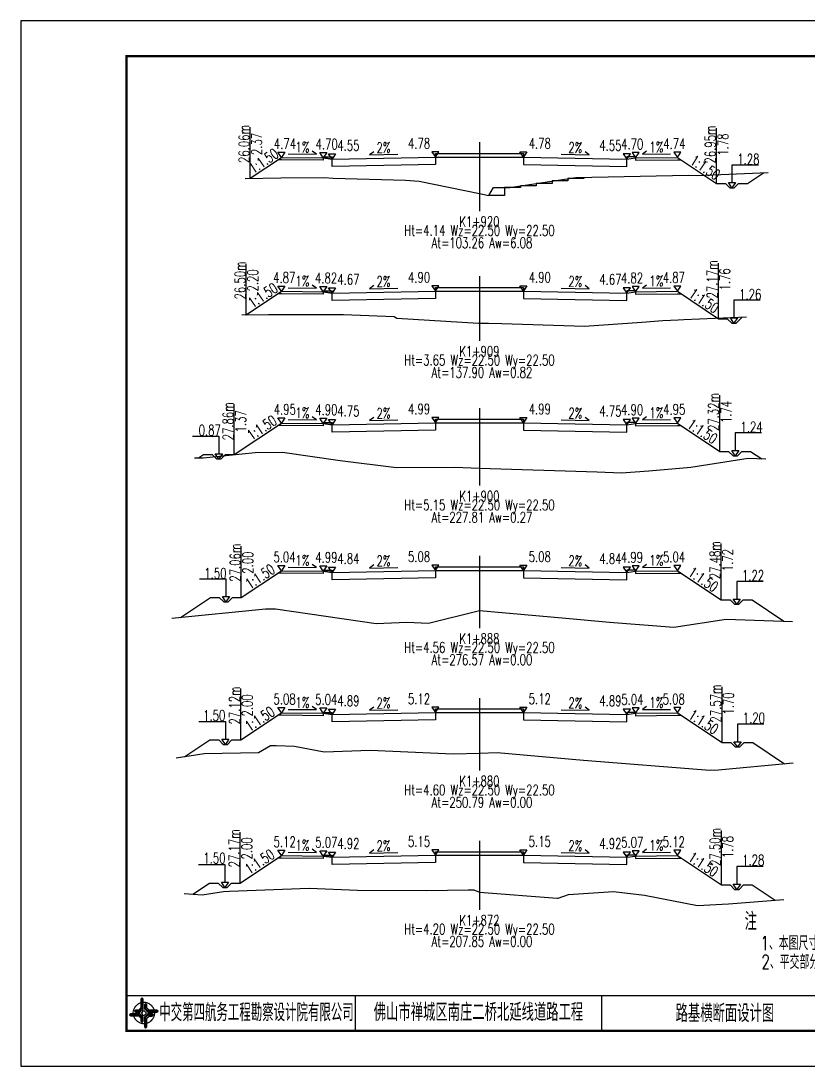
# Model space of a CAD drawing. Header units: inches. Extents: x 421 to 4881, y 2205 to 2769.
# Drawn here: x 3451.1 to 3674.7, y 2205.2 to 2502.2 of the extents above; entities that cross this region are included whole.
import ezdxf
from ezdxf.enums import TextEntityAlignment as Align

# ---------------------------------------------------------------- set-up
doc = ezdxf.new("R2010")
doc.units = ezdxf.units.IN
for name, color, linetype in [('dmx', 2, 'Continuous'), ('fengd', 3, 'Continuous'), ('lc', 3, 'Continuous'), ('shuju', 3, 'Continuous'), ('sjx', 1, 'Continuous'), ('zhix', 4, 'ByLayer'), ('右标高', 3, 'Continuous'), ('右标高1', 3, 'Continuous'), ('图框', 7, 'Continuous'), ('左标高', 3, 'Continuous'), ('左标高1', 3, 'Continuous'), ('阶梯', 4, 'Continuous'), ('附加板块标注A', 3, 'Continuous')]:
    doc.layers.add(name, color=color, linetype=linetype)
doc.styles.get("Standard").update_dxf_attribs({"font": 'simplex1.shx', "width": 0.7, "bigfont": 'hztxt.shx'})

# ---------------------------------------------------------------- blocks, each defined once
blk = doc.blocks.new('tb')
at = {"lineweight": -3}
h = blk.add_hatch(color=256, dxfattribs=at)
h.paths.add_polyline_path([(-1.23, -0.13), (-3.78, -0.14), (-4.14, -0.41), (-1.4, -0.44), (-0.56, -1.24), (-0.54, -2.62), (-0.27, -2.2), (-0.26, -1.06)])
h.paths.add_polyline_path([(0.13, -1.08), (0.14, -3.86), (0.41, -4.26), (0.44, -1.24), (1.25, -0.43), (2.66, -0.43), (2.26, -0.16), (1.07, -0.15)])
h.paths.add_polyline_path([(1.08, 0.3), (3.62, 0.3), (4.02, 0.56), (1.25, 0.57), (0.43, 1.39), (0.43, 2.8), (0.16, 2.41), (0.15, 1.24)])
h.paths.add_polyline_path([(-0.28, 1.21), (-0.28, 3.99), (-0.56, 4.39), (-0.57, 1.41), (-1.38, 0.6), (-2.74, 0.56), (-2.33, 0.3), (-1.2, 0.29)])
for p, q in [((-0.56, 4.39), (-0.57, 1.41)), ((-1.38, 0.6), (-2.74, 0.56)), ((-0.57, 1.41), (-1.38, 0.6)), ((0.43, 2.8), (0.43, 1.39)), ((0.43, 1.39), (1.25, 0.57)), ((1.25, 0.57), (4.02, 0.56)), ((-4.14, -0.41), (-1.4, -0.44)), ((-1.4, -0.44), (-0.56, -1.24)), ((-0.56, -1.24), (-0.54, -2.62)), ((0.41, -4.26), (0.44, -1.24)), ((0.44, -1.24), (1.25, -0.43)), ((1.25, -0.43), (2.66, -0.43))]:
    blk.add_line(p, q, dxfattribs=at)
at = {"lineweight": -3, "const_width": 0.35, "flags": 128}
for points in [[(-0.9, 3.02, 0.324167), (-3.16, -0.14)], [(2.88, 0.92, 0.324403), (-0.24, 3.15)], [(0.75, -2.86, 0.325418), (3.02, 0.26)], [(-2.98, -0.76, 0.322976), (0.14, -2.98)]]:
    blk.add_lwpolyline(points, format="xyb", dxfattribs=at)
at = {"lineweight": -3, "flags": 128}
for points in [[(-0.9, 3.99), (-0.9, 1.58), (-1.53, 0.91), (-2.34, 0.91), (-2.74, 0.56), (-2.33, 0.3), (-1.2, 0.29), (-0.28, 1.21), (-0.28, 3.99), (-0.56, 4.39)], [(-0.04, 0.77), (0.68, 0.04), (-0.04, -0.69), (-0.77, 0.05)], [(3.62, 0.92), (1.43, 0.92), (0.77, 1.54), (0.77, 2.38), (0.43, 2.8), (0.16, 2.41), (0.15, 1.24), (1.08, 0.3), (3.62, 0.3), (4.02, 0.56)], [(-3.73, -0.76), (-1.54, -0.76), (-0.89, -1.39), (-0.89, -2.21), (-0.54, -2.62), (-0.27, -2.2), (-0.26, -1.06), (-1.23, -0.13), (-3.78, -0.14), (-4.14, -0.41)], [(0.75, -3.85), (0.75, -1.43), (1.4, -0.78), (2.26, -0.78), (2.66, -0.43), (2.26, -0.16), (1.07, -0.15), (0.13, -1.08), (0.14, -3.86), (0.41, -4.26)]]:
    blk.add_lwpolyline(points, close=True, dxfattribs=at)
blk = doc.blocks.new('123')
blk.add_lwpolyline([(162.39, 2636.47), (162.39, 2933.47), (-257.61, 2933.47), (-257.61, 2636.47)], close=True)

msp = doc.modelspace()

# ---------------------------------------------------------------- linework, layer by layer
at = {"layer": 'dmx'}
for points in [[(3514.82, 2457.41), (3524.93, 2457.54), (3537.26, 2457.61), (3539.78, 2457.51), (3560.34, 2456.88), (3564.27, 2456.66), (3581.36, 2453.11), (3581.36, 2453.11), (3584, 2452.56), (3585.36, 2454.84), (3590.04, 2454.83), (3608.76, 2457.7), (3640.77, 2458.28), (3643.17, 2458.27), (3663.41, 2459.05)], [(3513.83, 2418.69), (3514.97, 2418.64), (3521.45, 2418.74), (3529.83, 2418.74), (3542.75, 2418.71), (3557.1, 2418.14), (3557.91, 2417.65), (3581.08, 2416.27), (3581.36, 2416.27), (3581.36, 2416.27), (3583.93, 2416.29), (3587.75, 2416.17), (3611.23, 2415.39), (3627.5, 2416.58), (3633.46, 2417.02), (3637.81, 2417.21), (3639.39, 2417.3), (3657.23, 2418.03)], [(3500.37, 2378), (3502.84, 2378.04), (3517.61, 2379.53), (3525.42, 2379.6), (3541.75, 2377.22), (3557.84, 2375.21), (3574.24, 2375.33), (3581.36, 2375.09), (3581.36, 2375.09), (3614.85, 2373.99), (3621.71, 2373.77), (3629.52, 2374.34), (3641.45, 2375.33), (3657.73, 2377.88), (3662.71, 2377.71)], [(3493.96, 2332.41), (3520.58, 2335.1), (3523.43, 2335.12), (3552.01, 2330.96), (3560.69, 2331.26), (3566.9, 2330.98), (3581.36, 2334.62), (3581.36, 2334.62), (3605.86, 2332.42), (3618.32, 2331.28), (3636.58, 2329.84), (3651.5, 2332.18), (3670.32, 2331.53)], [(3495.2, 2292.71), (3503.15, 2293.96), (3518.56, 2294.3), (3521.97, 2296.21), (3522.92, 2296.27), (3523.59, 2296.29), (3528.84, 2296.09), (3537.27, 2294.45), (3550.31, 2294.91), (3573.88, 2293.84), (3581.36, 2294.12), (3581.36, 2294.12), (3586.4, 2294.31), (3610.89, 2292.06), (3646.77, 2289.23), (3647.34, 2289.32), (3648.26, 2289.29), (3670.53, 2291.31)], [(3497.46, 2254.24), (3502.54, 2253.83), (3508.65, 2254.8), (3510.38, 2254.9), (3532.96, 2255.69), (3546.67, 2255.17), (3566.46, 2255.09), (3578.2, 2255.22), (3579.72, 2255.28), (3581.36, 2254.58), (3581.36, 2254.58), (3603.44, 2252.83), (3603.7, 2252.84), (3606.7, 2253.88), (3619.44, 2254.73), (3628.22, 2253.71), (3643.33, 2250.8), (3652.07, 2251.28), (3667.83, 2252.53)]]:
    msp.add_lwpolyline(points, dxfattribs=at)
at = {"layer": 'fengd'}
for points in [[(3536.98, 2463.24), (3536.98, 2463.49), (3539.48, 2463.49), (3539.48, 2462.87)], [(3568.86, 2463.45), (3568.86, 2464.45), (3581.36, 2464.45), (3581.36, 2464.45), (3593.86, 2464.45), (3593.86, 2463.45)], [(3625.73, 2463.24), (3625.73, 2463.49), (3623.23, 2463.49), (3623.23, 2462.87)], [(3536.98, 2425.19), (3536.98, 2425.44), (3539.48, 2425.44), (3539.48, 2424.81)], [(3568.86, 2425.4), (3568.86, 2426.4), (3581.36, 2426.4), (3581.36, 2426.4), (3593.86, 2426.4), (3593.86, 2425.4)], [(3625.73, 2425.19), (3625.73, 2425.44), (3623.23, 2425.44), (3623.23, 2424.81)], [(3536.98, 2387.76), (3536.98, 2388.01), (3539.48, 2388.01), (3539.48, 2387.38)], [(3568.86, 2387.97), (3568.86, 2388.97), (3581.36, 2388.97), (3581.36, 2388.97), (3593.86, 2388.97), (3593.86, 2387.97)], [(3625.73, 2387.76), (3625.73, 2388.01), (3623.23, 2388.01), (3623.23, 2387.38)], [(3568.86, 2346.02), (3568.86, 2347.02), (3581.36, 2347.02), (3581.36, 2347.02), (3593.86, 2347.02), (3593.86, 2346.02)], [(3536.98, 2345.81), (3536.98, 2346.06), (3539.48, 2346.06), (3539.48, 2345.43)], [(3625.73, 2345.81), (3625.73, 2346.06), (3623.23, 2346.06), (3623.23, 2345.43)], [(3536.98, 2305.42), (3536.98, 2305.67), (3539.48, 2305.67), (3539.48, 2305.04)], [(3568.86, 2305.63), (3568.86, 2306.63), (3581.36, 2306.63), (3581.36, 2306.63), (3593.86, 2306.63), (3593.86, 2305.63)], [(3625.73, 2305.42), (3625.73, 2305.67), (3623.23, 2305.67), (3623.23, 2305.04)], [(3536.98, 2264.85), (3536.98, 2265.1), (3539.48, 2265.1), (3539.48, 2264.48)], [(3568.86, 2265.07), (3568.86, 2266.07), (3581.36, 2266.07), (3581.36, 2266.07), (3593.86, 2266.07), (3593.86, 2265.07)], [(3625.73, 2264.85), (3625.73, 2265.1), (3623.23, 2265.1), (3623.23, 2264.48)]]:
    msp.add_lwpolyline(points, dxfattribs=at)
at = {"layer": 'lc'}
for points in [[(3568.86, 2463.45), (3568.86, 2461.38), (3539.48, 2460.79), (3539.48, 2462.87), (3536.98, 2463.24), (3536.98, 2462.54), (3525.11, 2462.66), (3524.07, 2462.67)], [(3593.86, 2463.45), (3593.86, 2461.38), (3623.23, 2460.79), (3623.23, 2462.87), (3625.73, 2463.24), (3625.73, 2462.54), (3637.61, 2462.66), (3638.64, 2462.67)], [(3568.86, 2425.4), (3568.86, 2423.32), (3539.48, 2422.74), (3539.48, 2424.81), (3536.98, 2425.19), (3536.98, 2424.49), (3525.11, 2424.61), (3524.07, 2424.62)], [(3593.86, 2425.4), (3593.86, 2423.32), (3623.23, 2422.74), (3623.23, 2424.81), (3625.73, 2425.19), (3625.73, 2424.49), (3637.61, 2424.61), (3638.64, 2424.62)], [(3568.86, 2387.97), (3568.86, 2385.89), (3539.48, 2385.31), (3539.48, 2387.38), (3536.98, 2387.76), (3536.98, 2387.06), (3525.11, 2387.17), (3524.07, 2387.18)], [(3593.86, 2387.97), (3593.86, 2385.89), (3623.23, 2385.31), (3623.23, 2387.38), (3625.73, 2387.76), (3625.73, 2387.06), (3637.61, 2387.17), (3638.64, 2387.18)], [(3568.86, 2346.02), (3568.86, 2343.94), (3539.48, 2343.36), (3539.48, 2345.43), (3536.98, 2345.81), (3536.98, 2345.11), (3525.11, 2345.23), (3524.07, 2345.24)], [(3593.86, 2346.02), (3593.86, 2343.94), (3623.23, 2343.36), (3623.23, 2345.43), (3625.73, 2345.81), (3625.73, 2345.11), (3637.61, 2345.23), (3638.64, 2345.24)], [(3568.86, 2305.63), (3568.86, 2303.55), (3539.48, 2302.97), (3539.48, 2305.04), (3536.98, 2305.42), (3536.98, 2304.72), (3525.11, 2304.84), (3524.07, 2304.85)], [(3593.86, 2305.63), (3593.86, 2303.55), (3623.23, 2302.97), (3623.23, 2305.04), (3625.73, 2305.42), (3625.73, 2304.72), (3637.61, 2304.84), (3638.64, 2304.85)], [(3568.86, 2265.07), (3568.86, 2262.99), (3539.48, 2262.4), (3539.48, 2264.48), (3536.98, 2264.85), (3536.98, 2264.15), (3525.11, 2264.27), (3524.07, 2264.28)], [(3593.86, 2265.07), (3593.86, 2262.99), (3623.23, 2262.4), (3623.23, 2264.48), (3625.73, 2264.85), (3625.73, 2264.15), (3637.61, 2264.27), (3638.64, 2264.28)]]:
    msp.add_lwpolyline(points, dxfattribs=at)
at = {"layer": 'shuju'}
for p, q in [((3516.21, 2457.43), (3516.21, 2471.92)), ((3648.74, 2455.94), (3648.74, 2471.7)), ((3515.11, 2418.64), (3515.11, 2433.12)), ((3649.27, 2417.53), (3649.27, 2433.33)), ((3649.65, 2379.84), (3649.65, 2395.8)), ((3511.7, 2378.93), (3511.7, 2393.21)), ((3513.71, 2338.33), (3513.71, 2352.94)), ((3650.07, 2337.62), (3650.07, 2353.62)), ((3513.55, 2297.83), (3513.55, 2312.48)), ((3650.29, 2297.08), (3650.29, 2312.93)), ((3650.11, 2256.63), (3650.11, 2272.13)), ((3513.42, 2257.18), (3513.42, 2271.65))]:
    msp.add_line(p, q, dxfattribs=at)
for points in [[(3527.05, 2464.34), (3535.05, 2464.26), (3533.85, 2465.15)], [(3628.86, 2465.15), (3627.66, 2464.26), (3635.66, 2464.34)], [(3551.34, 2464.98), (3550.15, 2464.08), (3558.15, 2464.24)], [(3604.56, 2464.24), (3612.56, 2464.08), (3611.37, 2464.98)], [(3660.61, 2461.19), (3653.11, 2461.19), (3653.11, 2456.19)], [(3527.05, 2426.29), (3535.05, 2426.21), (3533.85, 2427.1)], [(3551.34, 2426.93), (3550.15, 2426.03), (3558.15, 2426.19)], [(3604.56, 2426.19), (3612.56, 2426.03), (3611.37, 2426.93)], [(3628.86, 2427.1), (3627.66, 2426.21), (3635.66, 2426.29)], [(3661.15, 2422.78), (3653.65, 2422.78), (3653.65, 2417.78)], [(3527.05, 2388.85), (3535.05, 2388.77), (3533.85, 2389.67)], [(3551.34, 2389.5), (3550.15, 2388.59), (3558.15, 2388.75)], [(3604.56, 2388.75), (3612.56, 2388.59), (3611.37, 2389.5)], [(3628.86, 2389.67), (3627.66, 2388.77), (3635.66, 2388.85)], [(3661.53, 2385.09), (3654.03, 2385.09), (3654.03, 2380.09)], [(3499.82, 2384.18), (3507.32, 2384.18), (3507.32, 2379.18)], [(3527.05, 2346.91), (3535.05, 2346.83), (3533.85, 2347.72)], [(3551.34, 2347.55), (3550.15, 2346.65), (3558.15, 2346.81)], [(3604.56, 2346.81), (3612.56, 2346.65), (3611.37, 2347.55)], [(3628.86, 2347.72), (3627.66, 2346.83), (3635.66, 2346.91)], [(3501.84, 2343.58), (3509.34, 2343.58), (3509.34, 2338.58)], [(3661.94, 2342.87), (3654.44, 2342.87), (3654.44, 2337.87)], [(3527.05, 2306.52), (3535.05, 2306.44), (3533.85, 2307.33)], [(3551.34, 2307.16), (3550.15, 2306.26), (3558.15, 2306.42)], [(3604.56, 2306.42), (3612.56, 2306.26), (3611.37, 2307.16)], [(3628.86, 2307.33), (3627.66, 2306.44), (3635.66, 2306.52)], [(3501.67, 2303.08), (3509.17, 2303.08), (3509.17, 2298.08)], [(3662.17, 2302.33), (3654.67, 2302.33), (3654.67, 2297.33)], [(3527.05, 2265.95), (3535.05, 2265.87), (3533.85, 2266.77)], [(3551.34, 2266.6), (3550.15, 2265.69), (3558.15, 2265.85)], [(3604.56, 2265.85), (3612.56, 2265.69), (3611.37, 2266.6)], [(3628.86, 2266.77), (3627.66, 2265.87), (3635.66, 2265.95)], [(3501.55, 2262.43), (3509.05, 2262.43), (3509.05, 2257.43)], [(3661.99, 2261.88), (3654.49, 2261.88), (3654.49, 2256.88)]]:
    msp.add_lwpolyline(points, dxfattribs=at)
for points in [[(3652.11, 2456.19), (3654.11, 2456.19), (3653.11, 2454.69)], [(3652.65, 2417.78), (3654.65, 2417.78), (3653.65, 2416.28)], [(3506.32, 2379.18), (3508.32, 2379.18), (3507.32, 2377.68)], [(3653.03, 2380.09), (3655.03, 2380.09), (3654.03, 2378.59)], [(3508.34, 2338.58), (3510.34, 2338.58), (3509.34, 2337.08)], [(3653.44, 2337.87), (3655.44, 2337.87), (3654.44, 2336.37)], [(3508.17, 2298.08), (3510.17, 2298.08), (3509.17, 2296.58)], [(3653.67, 2297.33), (3655.67, 2297.33), (3654.67, 2295.83)], [(3508.05, 2257.43), (3510.05, 2257.43), (3509.05, 2255.93)], [(3653.49, 2256.88), (3655.49, 2256.88), (3654.49, 2255.38)]]:
    msp.add_lwpolyline(points, close=True, dxfattribs=at)
at = {"layer": 'sjx'}
for points in [[(3516.21, 2457.43), (3525.11, 2463.36), (3525.11, 2463.36), (3536.98, 2463.24), (3539.48, 2462.87), (3539.48, 2462.87), (3539.48, 2462.87), (3568.86, 2463.45), (3581.36, 2463.45), (3593.86, 2463.45), (3623.23, 2462.87), (3623.23, 2462.87), (3623.23, 2462.87), (3625.73, 2463.24), (3637.61, 2463.36), (3637.61, 2463.36), (3648.74, 2455.94), (3648.74, 2455.94), (3651.24, 2455.94), (3652.49, 2454.69), (3653.74, 2454.69), (3654.99, 2455.94), (3657.49, 2455.94), (3662.07, 2458.99)], [(3515.11, 2418.64), (3525.11, 2425.31), (3525.11, 2425.31), (3536.98, 2425.19), (3539.48, 2424.81), (3539.48, 2424.81), (3539.48, 2424.81), (3568.86, 2425.4), (3581.36, 2425.4), (3593.86, 2425.4), (3623.23, 2424.81), (3623.23, 2424.81), (3623.23, 2424.81), (3625.73, 2425.19), (3637.61, 2425.31), (3637.61, 2425.31), (3649.27, 2417.53), (3649.27, 2417.53), (3651.77, 2417.53), (3653.02, 2416.28), (3654.27, 2416.28), (3655.97, 2417.98)], [(3501.58, 2378.02), (3502.95, 2378.93), (3505.45, 2378.93), (3506.7, 2377.68), (3507.95, 2377.68), (3509.2, 2378.93), (3511.7, 2378.93), (3511.7, 2378.93), (3525.11, 2387.87), (3525.11, 2387.87), (3536.98, 2387.76), (3539.48, 2387.38), (3539.48, 2387.38), (3539.48, 2387.38), (3568.86, 2387.97), (3581.36, 2387.97), (3593.86, 2387.97), (3623.23, 2387.38), (3623.23, 2387.38), (3623.23, 2387.38), (3625.73, 2387.76), (3637.61, 2387.87), (3637.61, 2387.87), (3649.65, 2379.84), (3649.65, 2379.84), (3652.15, 2379.84), (3653.4, 2378.59), (3654.65, 2378.59), (3655.9, 2379.84), (3658.4, 2379.84), (3661.54, 2377.75)], [(3496.46, 2332.66), (3504.96, 2338.33), (3507.46, 2338.33), (3508.71, 2337.08), (3509.96, 2337.08), (3511.21, 2338.33), (3513.71, 2338.33), (3513.71, 2338.33), (3525.11, 2345.93), (3525.11, 2345.93), (3536.98, 2345.81), (3539.48, 2345.43), (3539.48, 2345.43), (3539.48, 2345.43), (3568.86, 2346.02), (3581.36, 2346.02), (3593.86, 2346.02), (3623.23, 2345.43), (3623.23, 2345.43), (3623.23, 2345.43), (3625.73, 2345.81), (3637.61, 2345.93), (3637.61, 2345.93), (3650.07, 2337.62), (3650.07, 2337.62), (3652.57, 2337.62), (3653.82, 2336.37), (3655.07, 2336.37), (3656.32, 2337.62), (3658.82, 2337.62), (3667.82, 2331.62)], [(3497.7, 2293.1), (3504.8, 2297.83), (3507.3, 2297.83), (3508.55, 2296.58), (3509.8, 2296.58), (3511.05, 2297.83), (3513.55, 2297.83), (3513.55, 2297.83), (3525.11, 2305.54), (3525.11, 2305.54), (3536.98, 2305.42), (3539.48, 2305.04), (3539.48, 2305.04), (3539.48, 2305.04), (3568.86, 2305.63), (3581.36, 2305.63), (3593.86, 2305.63), (3623.23, 2305.04), (3623.23, 2305.04), (3623.23, 2305.04), (3625.73, 2305.42), (3637.61, 2305.54), (3637.61, 2305.54), (3650.29, 2297.08), (3650.29, 2297.08), (3652.79, 2297.08), (3654.04, 2295.83), (3655.29, 2295.83), (3656.54, 2297.08), (3659.04, 2297.08), (3668.03, 2291.09)], [(3499.96, 2254.04), (3504.67, 2257.18), (3507.17, 2257.18), (3508.42, 2255.93), (3509.67, 2255.93), (3510.92, 2257.18), (3513.42, 2257.18), (3513.42, 2257.18), (3525.11, 2264.97), (3525.11, 2264.97), (3536.98, 2264.85), (3539.48, 2264.48), (3539.48, 2264.48), (3539.48, 2264.48), (3568.86, 2265.07), (3581.36, 2265.07), (3593.86, 2265.07), (3623.23, 2264.48), (3623.23, 2264.48), (3623.23, 2264.48), (3625.73, 2264.85), (3637.61, 2264.97), (3637.61, 2264.97), (3650.11, 2256.63), (3650.11, 2256.63), (3652.61, 2256.63), (3653.86, 2255.38), (3655.11, 2255.38), (3656.36, 2256.63), (3658.86, 2256.63), (3665.33, 2252.33)]]:
    msp.add_lwpolyline(points, dxfattribs=at)
at = {"layer": 'zhix'}
for p, q in [((3581.36, 2467.73), (3581.36, 2448.11)), ((3581.36, 2429.61), (3581.36, 2411.27)), ((3581.36, 2392.13), (3581.36, 2370.09)), ((3581.36, 2350.14), (3581.36, 2329.62)), ((3581.36, 2309.72), (3581.36, 2289.12)), ((3581.36, 2269.15), (3581.36, 2249.58))]:
    msp.add_line(p, q, dxfattribs=at)
at = {"layer": '右标高'}
for points in [[(3569.86, 2464.95), (3567.86, 2464.95), (3568.86, 2463.45)], [(3569.86, 2426.9), (3567.86, 2426.9), (3568.86, 2425.4)], [(3569.86, 2389.47), (3567.86, 2389.47), (3568.86, 2387.97)], [(3569.86, 2347.52), (3567.86, 2347.52), (3568.86, 2346.02)], [(3569.86, 2307.13), (3567.86, 2307.13), (3568.86, 2305.63)], [(3569.86, 2266.57), (3567.86, 2266.57), (3568.86, 2265.07)]]:
    msp.add_lwpolyline(points, close=True, dxfattribs=at)
at = {"layer": '右标高1'}
for points in [[(3538.48, 2464.37), (3540.48, 2464.37), (3539.48, 2462.87)], [(3538.48, 2426.31), (3540.48, 2426.31), (3539.48, 2424.81)], [(3538.48, 2388.88), (3540.48, 2388.88), (3539.48, 2387.38)], [(3538.48, 2346.93), (3540.48, 2346.93), (3539.48, 2345.43)], [(3538.48, 2306.54), (3540.48, 2306.54), (3539.48, 2305.04)], [(3538.48, 2265.98), (3540.48, 2265.98), (3539.48, 2264.48)]]:
    msp.add_lwpolyline(points, close=True, dxfattribs=at)
at = {"layer": '图框'}
for points, const_width in [([(3861.09, 2492.15), (3481.09, 2492.15), (3481.09, 2215.15), (3861.09, 2215.15), (3861.09, 2492.15)], 0.7), ([(3481.09, 2225.15), (3861.09, 2225.15)], 0.4), ([(3546.09, 2225.15), (3546.09, 2215.15)], 0.4), ([(3616.09, 2215.15), (3616.09, 2225.15)], 0.4)]:
    msp.add_lwpolyline(points, dxfattribs=dict(at, const_width=const_width))
at = {"layer": '左标高'}
for points in [[(3592.86, 2464.95), (3594.86, 2464.95), (3593.86, 2463.45)], [(3592.86, 2426.9), (3594.86, 2426.9), (3593.86, 2425.4)], [(3592.86, 2389.47), (3594.86, 2389.47), (3593.86, 2387.97)], [(3592.86, 2347.52), (3594.86, 2347.52), (3593.86, 2346.02)], [(3592.86, 2307.13), (3594.86, 2307.13), (3593.86, 2305.63)], [(3592.86, 2266.57), (3594.86, 2266.57), (3593.86, 2265.07)]]:
    msp.add_lwpolyline(points, close=True, dxfattribs=at)
at = {"layer": '左标高1'}
for points in [[(3624.23, 2464.37), (3622.23, 2464.37), (3623.23, 2462.87)], [(3624.23, 2426.31), (3622.23, 2426.31), (3623.23, 2424.81)], [(3624.23, 2388.88), (3622.23, 2388.88), (3623.23, 2387.38)], [(3624.23, 2346.93), (3622.23, 2346.93), (3623.23, 2345.43)], [(3624.23, 2306.54), (3622.23, 2306.54), (3623.23, 2305.04)], [(3624.23, 2265.98), (3622.23, 2265.98), (3623.23, 2264.48)]]:
    msp.add_lwpolyline(points, close=True, dxfattribs=at)
at = {"layer": '阶梯'}
msp.add_lwpolyline([(3611, 2457.74), (3611, 2457.36), (3606.5, 2457.36), (3606.5, 2456.67), (3602, 2456.67), (3602, 2455.98), (3597.5, 2455.98), (3597.5, 2455.29), (3593, 2455.29), (3593, 2454.83), (3588.5, 2454.83), (3588.5, 2452.56), (3584, 2452.56)], dxfattribs=at)
at = {"layer": '附加板块标注A'}
for points in [[(3524.11, 2464.86), (3526.11, 2464.86), (3525.11, 2463.36)], [(3535.98, 2464.74), (3537.98, 2464.74), (3536.98, 2463.24)], [(3626.73, 2464.74), (3624.73, 2464.74), (3625.73, 2463.24)], [(3638.61, 2464.86), (3636.61, 2464.86), (3637.61, 2463.36)], [(3524.11, 2426.81), (3526.11, 2426.81), (3525.11, 2425.31)], [(3535.98, 2426.69), (3537.98, 2426.69), (3536.98, 2425.19)], [(3626.73, 2426.69), (3624.73, 2426.69), (3625.73, 2425.19)], [(3638.61, 2426.81), (3636.61, 2426.81), (3637.61, 2425.31)], [(3524.11, 2389.37), (3526.11, 2389.37), (3525.11, 2387.87)], [(3535.98, 2389.26), (3537.98, 2389.26), (3536.98, 2387.76)], [(3626.73, 2389.26), (3624.73, 2389.26), (3625.73, 2387.76)], [(3638.61, 2389.37), (3636.61, 2389.37), (3637.61, 2387.87)], [(3524.11, 2347.43), (3526.11, 2347.43), (3525.11, 2345.93)], [(3535.98, 2347.31), (3537.98, 2347.31), (3536.98, 2345.81)], [(3626.73, 2347.31), (3624.73, 2347.31), (3625.73, 2345.81)], [(3638.61, 2347.43), (3636.61, 2347.43), (3637.61, 2345.93)], [(3524.11, 2307.04), (3526.11, 2307.04), (3525.11, 2305.54)], [(3535.98, 2306.92), (3537.98, 2306.92), (3536.98, 2305.42)], [(3626.73, 2306.92), (3624.73, 2306.92), (3625.73, 2305.42)], [(3638.61, 2307.04), (3636.61, 2307.04), (3637.61, 2305.54)], [(3524.11, 2266.47), (3526.11, 2266.47), (3525.11, 2264.97)], [(3535.98, 2266.35), (3537.98, 2266.35), (3536.98, 2264.85)], [(3626.73, 2266.35), (3624.73, 2266.35), (3625.73, 2264.85)], [(3638.61, 2266.47), (3636.61, 2266.47), (3637.61, 2264.97)]]:
    msp.add_lwpolyline(points, close=True, dxfattribs=at)

# ---------------------------------------------------------------- block references
msp.add_blockref('123', (3708.7, -431.32))
at = {"layer": '图框', "lineweight": -3}
msp.add_blockref('tb', (3486.09, 2220.16), dxfattribs=at)

# ---------------------------------------------------------------- texts
at = {"width": 0.7}
msp.add_attdef('路基横断面设计图', text='图 纸 名 称', height=5, dxfattribs=at).set_placement((3651.09, 2220.15), align=Align.MIDDLE_CENTER)
at = {"layer": 'shuju', "width": 0.7}
for s, rotation, p in [('26.06m', 90, (3514.46, 2467.18)), ('26.95m', 90, (3646.94, 2467.02)), ('2.37', 90, (3518.06, 2467.18)), ('1.78', 90, (3650.54, 2467.02)), ('1:1.50', 33.6901, (3520.03, 2462.38)), ('1%', 359.4271, (3531.07, 2466.3)), ('2%', 1.1458, (3554.11, 2466.16)), ('2%', 358.8542, (3608.6, 2466.16)), ('1%', 0.5729, (3631.64, 2466.3)), ('1:1.50', 326.3099, (3645.51, 2460.5)), ('26.50m', 90, (3513.36, 2428.41)), ('27.17m', 90, (3647.47, 2428.7)), ('2.20', 90, (3516.96, 2428.41)), ('1%', 359.4271, (3531.07, 2428.25)), ('2%', 1.1458, (3554.11, 2428.11)), ('2%', 358.8542, (3608.6, 2428.11)), ('1%', 0.5729, (3631.64, 2428.25)), ('1.76', 90, (3651.07, 2428.7)), ('1:1.50', 33.6901, (3519.81, 2424.18)), ('1:1.50', 326.3099, (3645.18, 2422.66)), ('27.32m', 90, (3647.85, 2391.01)), ('1.74', 90, (3651.45, 2391.01)), ('27.86m', 90, (3509.95, 2388.37)), ('1.37', 90, (3513.55, 2388.37)), ('1%', 359.4271, (3531.07, 2390.81)), ('2%', 1.1458, (3554.11, 2390.67)), ('2%', 358.8542, (3608.6, 2390.67)), ('1%', 0.5729, (3631.64, 2390.81)), ('1:1.50', 33.6901, (3519.53, 2386.56)), ('1:1.50', 326.3099, (3644.74, 2385.52)), ('27.06m', 90, (3511.96, 2348.21)), ('27.48m', 90, (3648.27, 2348.93)), ('2.00', 90, (3515.56, 2348.21)), ('1%', 359.4271, (3531.07, 2348.87)), ('2%', 1.1458, (3554.11, 2348.73)), ('2%', 358.8542, (3608.6, 2348.73)), ('1%', 0.5729, (3631.64, 2348.87)), ('1.72', 90, (3651.87, 2348.93)), ('1:1.50', 33.6901, (3519.03, 2344.28)), ('1:1.50', 326.3099, (3644.95, 2343.44)), ('27.12m', 90, (3511.8, 2307.64)), ('27.57m', 90, (3648.49, 2308.19)), ('1.70', 90, (3652.09, 2308.19)), ('2.00', 90, (3515.4, 2307.64)), ('1%', 359.4271, (3531.07, 2308.48)), ('2%', 1.1458, (3554.11, 2308.34)), ('2%', 358.8542, (3608.6, 2308.34)), ('1%', 0.5729, (3631.64, 2308.48)), ('1:1.50', 33.6901, (3518.96, 2303.84)), ('1:1.50', 326.3099, (3645.06, 2302.97)), ('27.17m', 90, (3511.67, 2267.02)), ('27.50m', 90, (3648.31, 2267.4)), ('2.00', 90, (3515.27, 2267.02)), ('1%', 359.4271, (3531.07, 2267.91)), ('2%', 1.1458, (3554.11, 2267.77)), ('2%', 358.8542, (3608.6, 2267.77)), ('1%', 0.5729, (3631.64, 2267.91)), ('1.78', 90, (3651.91, 2267.4)), ('1:1.50', 33.6901, (3518.91, 2263.25)), ('1:1.50', 326.3099, (3644.97, 2262.47))]:
    msp.add_text(s, height=3, rotation=rotation, dxfattribs=at).set_placement(p, align=Align.MIDDLE)
for s, p in [('1.28', (3654.61, 2461.35)), ('1.26', (3655.15, 2422.94)), ('1.24', (3655.53, 2385.25)), ('0.87', (3501.59, 2384.34)), ('1.50', (3503.22, 2343.68)), ('1.22', (3655.94, 2343.07)), ('1.50', (3502.87, 2303.3)), ('1.20', (3656.17, 2302.55)), ('1.50', (3502.94, 2262.73)), ('1.28', (3655.99, 2262.18))]:
    msp.add_text(s, height=3, dxfattribs=at).set_placement(p)
for s, p in [('K1+920', (3581.36, 2445.11)), ('Ht=4.14 Wz=22.50 Wy=22.50', (3581.36, 2442.11)), (' At=103.26 Aw=6.08', (3581.36, 2439.11)), ('K1+909', (3581.36, 2408.27)), ('Ht=3.65 Wz=22.50 Wy=22.50', (3581.36, 2405.27)), (' At=137.90 Aw=0.82', (3581.36, 2402.27)), ('K1+900', (3581.36, 2367.09)), ('Ht=5.15 Wz=22.50 Wy=22.50', (3581.36, 2364.09)), (' At=227.81 Aw=0.27', (3581.36, 2361.09)), ('Ht=4.56 Wz=22.50 Wy=22.50', (3581.36, 2323.62)), ('K1+888', (3581.36, 2326.62)), (' At=276.57 Aw=0.00', (3581.36, 2320.62)), ('K1+880', (3581.36, 2286.12)), ('Ht=4.60 Wz=22.50 Wy=22.50', (3581.36, 2283.12)), (' At=250.79 Aw=0.00', (3581.36, 2280.12)), ('Ht=4.20 Wz=22.50 Wy=22.50', (3581.36, 2243.58)), ('K1+872', (3581.36, 2246.58)), (' At=207.85 Aw=0.00', (3581.36, 2240.58))]:
    msp.add_text(s, height=3, dxfattribs=at).set_placement(p, align=Align.MIDDLE)
at = {"layer": '右标高', "width": 0.7}
for s, p in [('4.78', (3567.36, 2464.95)), ('4.90', (3567.36, 2426.9)), ('4.99', (3567.36, 2389.47)), ('5.08', (3567.36, 2347.52)), ('5.12', (3567.36, 2307.13)), ('5.15', (3567.36, 2266.57))]:
    msp.add_text(s, height=3, dxfattribs=at).set_placement(p, align=Align.BOTTOM_RIGHT)
at = {"layer": '右标高1', "width": 0.7}
for s, p in [('4.55', (3540.98, 2464.37)), ('4.67', (3540.98, 2426.31)), ('4.75', (3540.98, 2388.88)), ('4.84', (3540.98, 2346.93)), ('4.89', (3540.98, 2306.54)), ('4.92', (3540.98, 2265.98))]:
    msp.add_text(s, height=3, dxfattribs=at).set_placement(p, align=Align.BOTTOM_LEFT)
at = {"layer": '图框', "width": 0.7}
for s, height, p in [('注', 5, (3656.7, 2243.78)), ('   1、本图尺寸单位以米计，比例为1：400。', 4, (3654.95, 2238.11)), ('   2、平交部分横断面未示出，具体见平交设计图。', 4, (3655.21, 2232.75))]:
    msp.add_text(s, height=height, dxfattribs=at).set_placement(p)
at = {"layer": '图框'}
for s, width, p in [('中交第四航务工程勘察设计院有限公司', 0.65, (3518.02, 2220.4)), ('佛山市禅城区南庄二桥北延线道路工程', 0.7, (3581.09, 2220.47))]:
    msp.add_text(s, height=5, dxfattribs=dict(at, width=width)).set_placement(p, align=Align.MIDDLE_CENTER)
at = {"layer": '左标高', "width": 0.7}
for s, p in [('4.78', (3595.36, 2464.95)), ('4.90', (3595.36, 2426.9)), ('4.99', (3595.36, 2389.47)), ('5.08', (3595.36, 2347.52)), ('5.12', (3595.36, 2307.13)), ('5.15', (3595.36, 2266.57))]:
    msp.add_text(s, height=3, dxfattribs=at).set_placement(p, align=Align.BOTTOM_LEFT)
at = {"layer": '左标高1', "width": 0.7}
for s, p in [('4.55', (3621.73, 2464.37)), ('4.67', (3621.73, 2426.31)), ('4.75', (3621.73, 2388.88)), ('4.84', (3621.73, 2346.93)), ('4.89', (3621.73, 2306.54)), ('4.92', (3621.73, 2265.98))]:
    msp.add_text(s, height=3, dxfattribs=at).set_placement(p, align=Align.BOTTOM_RIGHT)
at = {"layer": '附加板块标注A', "width": 0.7}
for s, p in [('4.74', (3522.96, 2464.86)), ('4.70', (3534.81, 2464.74)), ('4.87', (3522.76, 2426.81)), ('4.82', (3534.64, 2426.69)), ('4.95', (3522.92, 2389.37)), ('4.90', (3534.71, 2389.26)), ('5.04', (3522.83, 2347.43)), ('4.99', (3534.74, 2347.31)), ('5.08', (3522.84, 2307.04)), ('5.04', (3534.7, 2306.92)), ('5.12', (3522.88, 2266.47)), ('5.07', (3534.71, 2266.35))]:
    msp.add_text(s, height=3, dxfattribs=at).set_placement(p, align=Align.BOTTOM_LEFT)
for s, p in [('4.70', (3627.91, 2464.74)), ('4.74', (3639.88, 2464.86)), ('4.82', (3627.85, 2426.69)), ('4.87', (3639.74, 2426.81)), ('4.90', (3627.89, 2389.26)), ('4.95', (3639.86, 2389.37)), ('4.99', (3627.83, 2347.31)), ('5.04', (3639.8, 2347.43)), ('5.04', (3627.97, 2306.92)), ('5.08', (3639.7, 2307.04)), ('5.07', (3627.92, 2266.35)), ('5.12', (3639.73, 2266.47))]:
    msp.add_text(s, height=3, dxfattribs=at).set_placement(p, align=Align.BOTTOM_RIGHT)

doc.saveas('drawing.dxf')
